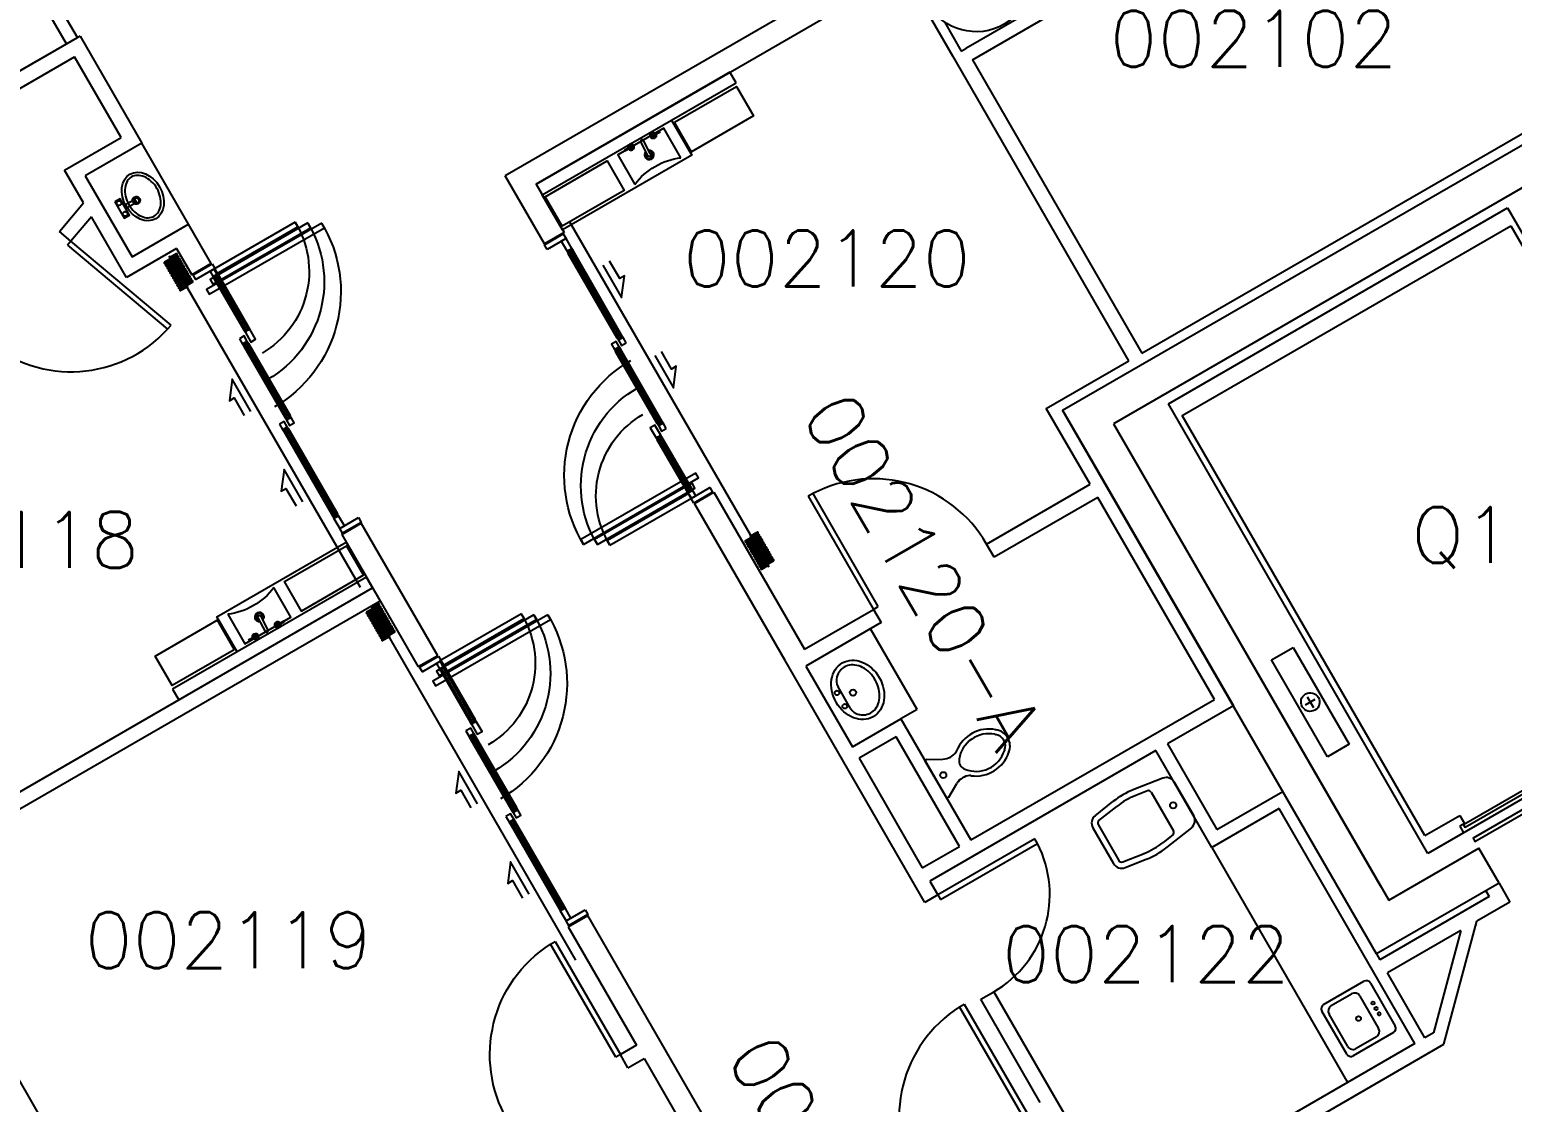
# Model space of a CAD drawing. Extents: x -1957 to 1822, y 4767 to 7331.
# Drawn here: x -157.6 to 319.4, y 6427.8 to 6772.9 of the extents above; entities that cross this region are included whole.
import ezdxf

# ---------------------------------------------------------------- set-up
doc = ezdxf.new("R2010")
doc.units = 0
doc.header["$LTSCALE"] = 48
doc.header["$MEASUREMENT"] = 0
doc.layers.get('0').update_dxf_attribs({"linetype": 'CONTINUOUS'})
for name, color, linetype in [('ARDOOR', 7, 'CONTINUOUS'), ('ARROOMNO', 4, 'CONTINUOUS'), ('ARWALL', 7, 'CONTINUOUS'), ('COL', 14, 'CONTINUOUS'), ('EXDOOR', 8, 'CONTINUOUS'), ('EXWALL', 8, 'CONTINUOUS'), ('MILL', 1, 'CONTINUOUS'), ('MPFIXTURE', 3, 'CONTINUOUS')]:
    doc.layers.add(name, color=color, linetype=linetype)
doc.styles.add('ROMANS', font='romans.shx', dxfattribs={"height": 18})

# ---------------------------------------------------------------- blocks, each defined once
blk = doc.blocks.new('SNK-MILL')
at = {"color": 0}
for p, q in [((-9.5, -7.5), (-9.5, 7.5)), ((-8, 9), (8, 9)), ((9.5, 7.5), (9.5, -7.5)), ((-8, -5.5), (-8, 2)), ((-6, 4), (6, 4)), ((8, 2), (8, -5.5)), ((8, -9), (-8, -9)), ((6, -7.5), (-6, -7.5))]:
    blk.add_line(p, q, dxfattribs=at)
for centre, radius in [((-2, 6.5), 0.5), ((0, 6.5), 0.5), ((2, 6.5), 0.5), ((0, 0), 0.75)]:
    blk.add_circle(centre, radius, dxfattribs=at)
for centre, radius, start, end in [((-8, 7.5), 1.5, 90, 180), ((8, 7.5), 1.5, 0, 90), ((-6, 2), 2, 90, 180), ((6, 2), 2, 0, 90), ((-8, -7.5), 1.5, 180, 270), ((-6, -5.5), 2, 180, 270), ((6, -5.5), 2, 270, 0), ((8, -7.5), 1.5, 270, 0)]:
    blk.add_arc(centre, radius, start, end, dxfattribs=at)
blk = doc.blocks.new('SNK-CL2')
at = {"ltscale": 0.25}
for p, q in [((-6.27, 0.43), (6.25, 0.43)), ((-9.24, -2.12), (-10.72, -12.05)), ((9.21, -2.12), (10.7, -12.05)), ((-8.16, -8.42), (-8.75, -12.39)), ((-7.17, -7.57), (7.15, -7.57)), ((8.13, -8.42), (8.73, -12.39)), ((-9.64, -27.01), (-10.72, -19.76)), ((-7.66, -26.72), (-8.75, -19.41)), ((7.63, -26.72), (8.73, -19.41)), ((9.61, -27.01), (10.7, -19.76)), ((-6.66, -27.57), (6.66, -27.57)), ((-6.66, -29.57), (6.66, -29.57))]:
    blk.add_line(p, q, dxfattribs=at)
blk.add_circle((-0.01, -3.57), 1, dxfattribs=at)
for centre, radius, start, end in [((-6.27, -2.57), 3, 90, 171.4726), ((6.25, -2.57), 3, 8.5274, 90), ((-7.17, -8.57), 1, 90, 171.4726), ((7.15, -8.57), 1, 8.5274, 90), ((14.99, -15.9), 26, 171.4726, 188.5274), ((14.99, -15.9), 24, 171.4726, 188.5274), ((-15.01, -15.9), 24, 351.4726, 8.5274), ((-15.01, -15.9), 26, 351.4726, 8.5274), ((-6.67, -26.57), 3, 188.5274, 270), ((-6.67, -26.57), 1, 188.5274, 270), ((6.65, -26.57), 1, 270, 351.4726), ((6.65, -26.57), 3, 270, 351.4726)]:
    blk.add_arc(centre, radius, start, end, dxfattribs=at)
blk = doc.blocks.new('TLT-WALL')
for p, q in [((-7, 0), (7, 0)), ((-7, -0.75), (-7, 0)), ((-7, -0.75), (-4.5, -5.25)), ((7, -0.75), (4.5, -5.25)), ((7, -0.75), (7, 0))]:
    blk.add_line(p, q)
blk.add_circle((0, -2.75), 1)
for centre, radius, start, end in [((-9, -7.75), 5.15, 333.6222, 29.0546), ((0, -12.09), 3, 51.2988, 128.7012), ((9, -7.75), 5.15, 150.9454, 206.3778), ((4.17, -17.29), 11.17, 141.803, 221.6267), ((4.17, -17.29), 9.67, 128.7012, 221.6267), ((-6.18, -9.15), 2, 321.803, 333.6222), ((-4.17, -17.29), 9.67, 318.3733, 51.2988), ((-4.17, -17.29), 11.17, 318.3733, 38.197), ((6.18, -9.15), 2, 206.3778, 218.197), ((-5.67, -26.04), 3.5, 38.9879, 41.6267), ((0, -21.45), 3.8, 218.9879, 321.0121), ((5.67, -26.04), 3.5, 138.3733, 141.0121), ((-5.67, -26.04), 2, 38.9879, 41.6267), ((0, -21.45), 5.3, 218.9879, 321.0121), ((5.67, -26.04), 2, 138.3733, 141.0121)]:
    blk.add_arc(centre, radius, start, end)
blk = doc.blocks.new('SNK-OVL')
blk.add_line((-4.02, 3.25), (4.02, 3.25))
for centre, radius in [((-2.5, 4.5), 0.75), ((2.5, 4.5), 0.75), ((0, 0), 1)]:
    blk.add_circle(centre, radius)
for centre, start, end in [((-4.02, -0.75), 90, 137.9206), ((4.02, -0.75), 42.1012, 90)]:
    blk.add_arc(centre, 4, start, end)
blk.add_ellipse((0, -1.75), major_axis=(10, 0), ratio=0.8)
blk.add_open_spline([(-6.99, 1.93), (-7.38, 1.5), (-7.69, 1.05), (-8.28, -0.11), (-8.47, -0.82), (-8.53, -2.26), (-8.4, -2.98), (-7.83, -4.37), (-7.38, -5.05), (-6.18, -6.26), (-5.43, -6.8), (-3.72, -7.64), (-2.75, -7.95), (-0.74, -8.27), (0.31, -8.29), (2.35, -8.04), (3.33, -7.78), (5.1, -7), (5.89, -6.49), (7.17, -5.31), (7.66, -4.65), (8.32, -3.27), (8.49, -2.55), (8.5, -1.81), (8.5, -1.78), (8.5, -1.75), (8.5, -1.14), (8.39, -0.54), (7.91, 0.71), (7.52, 1.35), (6.99, 1.93)], degree=3, knots=[2.515773, 2.515773, 2.515773, 2.515773, 2.756182, 2.756182, 3.107509, 3.107509, 3.458835, 3.458835, 3.810162, 3.810162, 4.161488, 4.161488, 4.512815, 4.512815, 4.864141, 4.864141, 5.215468, 5.215468, 5.566794, 5.566794, 5.918121, 5.918121, 6.269447, 6.269447, 6.283185, 6.283185, 6.283185, 6.580082, 6.580082, 6.909232, 6.909232, 6.909232, 6.909232])
blk = doc.blocks.new('7-00-SDRS')
at = {"color": 0}
for p, q in [((82.25, 0), (82.25, 42)), ((82.25, 42), (84, 42)), ((84, 42), (84, 0)), ((0, -42), (0, 0)), ((0, 0), (1.75, 0)), ((1.75, 0), (1.75, -42)), ((84, 0), (82.25, 0)), ((0, -42), (1.75, -42))]:
    blk.add_line(p, q, dxfattribs=at)
for centre, start, end in [((84.07, -0.03), 92.4736, 179.9641), ((-0.07, 0.03), 272.4736, 359.9641)]:
    blk.add_arc(centre, 42.07, start, end, dxfattribs=at)
blk = doc.blocks.new('3-06-DR')
at = {"color": 0}
for p, q in [((0, 42), (0, 0)), ((1.75, 42), (0, 42)), ((1.75, 0), (1.75, 42)), ((0, 0), (1.75, 0))]:
    blk.add_line(p, q, dxfattribs=at)
blk.add_arc((-0.07, -0.03), 42.07, 0.0359, 87.5264, dxfattribs=at)
blk = doc.blocks.new('3-00-DR')
at = {"color": 0}
for p, q in [((0, 36), (0, 0)), ((1.75, 36), (0, 36)), ((1.75, 0), (1.75, 36)), ((0, 0), (1.75, 0))]:
    blk.add_line(p, q, dxfattribs=at)
blk.add_arc((-0.08, -0.03), 36.08, 0.049, 87.097, dxfattribs=at)

msp = doc.modelspace()

# ---------------------------------------------------------------- linework, layer by layer
at = {"layer": 'ARDOOR'}
for p, q in [((15.91, 6711.35), (80.13, 6600.13)), ((32.94, 6674.55), (17.19, 6701.83)), ((-110.25, 6700.39), (-114.23, 6698.11)), ((-110.02, 6699.99), (-114, 6697.71)), ((-109.79, 6699.59), (-113.77, 6697.31)), ((-109.57, 6699.2), (-113.54, 6696.91)), ((-109.34, 6698.8), (-113.31, 6696.52)), ((-109.11, 6698.4), (-113.09, 6696.12)), ((-108.88, 6698), (-112.86, 6695.72)), ((-51.18, 6593.51), (-112.69, 6700.05)), ((-108.65, 6697.61), (-112.63, 6695.32)), ((-110.48, 6700.79), (-112.47, 6699.65)), ((-108.42, 6697.21), (-112.4, 6694.92)), ((-108.2, 6696.81), (-112.17, 6694.53)), ((-110.47, 6700.79), (-110.48, 6700.79)), ((-110.24, 6700.4), (-110.25, 6700.39)), ((-110.01, 6700), (-110.02, 6699.99)), ((-109.78, 6699.6), (-109.79, 6699.59)), ((-109.56, 6699.2), (-109.57, 6699.2)), ((-109.33, 6698.8), (-109.34, 6698.8)), ((-109.1, 6698.41), (-109.11, 6698.4)), ((-108.87, 6698.01), (-108.88, 6698)), ((-108.64, 6697.61), (-108.65, 6697.61)), ((-108.41, 6697.21), (-108.42, 6697.21)), ((-108.19, 6696.82), (-108.2, 6696.81)), ((31.43, 6673.68), (15.67, 6700.95)), ((-107.97, 6696.41), (-111.94, 6694.13)), ((-107.74, 6696.02), (-111.71, 6693.73)), ((-107.51, 6695.62), (-111.49, 6693.33)), ((-107.28, 6695.22), (-111.26, 6692.94)), ((-107.05, 6694.82), (-111.03, 6692.54)), ((-106.83, 6694.43), (-110.8, 6692.14)), ((-106.6, 6694.03), (-110.57, 6691.74)), ((-106.37, 6693.63), (-110.34, 6691.35)), ((-106.14, 6693.23), (-110.12, 6690.95)), ((-105.91, 6692.84), (-109.89, 6690.55)), ((-105.68, 6692.44), (-109.66, 6690.15)), ((-105.45, 6692.04), (-109.43, 6689.76)), ((-107.96, 6696.42), (-107.97, 6696.41)), ((-107.73, 6696.02), (-107.74, 6696.02)), ((-107.5, 6695.62), (-107.51, 6695.62)), ((-107.27, 6695.23), (-107.28, 6695.22)), ((-107.04, 6694.83), (-107.05, 6694.82)), ((-106.82, 6694.43), (-106.83, 6694.43)), ((-106.59, 6694.03), (-106.6, 6694.03)), ((-106.36, 6693.64), (-106.37, 6693.63)), ((-106.13, 6693.24), (-106.14, 6693.23)), ((-105.9, 6692.84), (-105.91, 6692.84)), ((-105.67, 6692.44), (-105.68, 6692.44)), ((-105.44, 6692.05), (-105.45, 6692.04)), ((-98.21, 6692.78), (-88.71, 6676.33)), ((-96.69, 6693.66), (-87.19, 6677.2)), ((-105.23, 6691.64), (-109.2, 6689.36)), ((-106.99, 6690.1), (-108.97, 6688.96)), ((-106.64, 6690.3), (-106.99, 6690.1)), ((-105.22, 6691.65), (-105.23, 6691.64)), ((-88.73, 6671.12), (-75.36, 6647.95)), ((-87.22, 6671.99), (-73.84, 6648.83)), ((44.28, 6646.17), (30.9, 6669.33)), ((45.8, 6647.04), (32.42, 6670.21)), ((-74.37, 6644.48), (-58.62, 6617.2)), ((-75.88, 6643.61), (-60.13, 6616.33)), ((53.76, 6624.51), (44.26, 6640.96)), ((55.28, 6625.38), (45.77, 6641.83)), ((72.66, 6608.54), (76.64, 6610.82)), ((74.42, 6610.08), (76.41, 6611.22)), ((72.65, 6608.53), (72.66, 6608.54)), ((72.88, 6608.14), (72.89, 6608.14)), ((72.89, 6608.14), (76.87, 6610.43)), ((73.11, 6607.74), (73.12, 6607.75)), ((73.12, 6607.75), (77.1, 6610.03)), ((73.34, 6607.34), (73.35, 6607.35)), ((73.35, 6607.35), (77.32, 6609.63)), ((73.57, 6606.94), (73.58, 6606.95)), ((73.58, 6606.95), (77.55, 6609.23)), ((73.79, 6606.55), (73.8, 6606.55)), ((73.8, 6606.55), (77.78, 6608.84)), ((74.02, 6606.15), (74.03, 6606.15)), ((74.03, 6606.15), (78.01, 6608.44)), ((74.08, 6609.88), (74.42, 6610.08)), ((74.26, 6605.76), (78.24, 6608.04)), ((74.49, 6605.36), (78.47, 6607.64)), ((74.72, 6604.96), (78.69, 6607.25)), ((74.95, 6604.56), (78.92, 6606.85)), ((75.17, 6604.17), (79.15, 6606.45)), ((75.4, 6603.77), (79.38, 6606.05)), ((74.25, 6605.75), (74.26, 6605.76)), ((74.48, 6605.35), (74.49, 6605.36)), ((74.71, 6604.96), (74.72, 6604.96)), ((74.94, 6604.56), (74.95, 6604.56)), ((75.17, 6604.16), (75.17, 6604.17)), ((75.39, 6603.76), (75.4, 6603.77)), ((75.62, 6603.37), (75.63, 6603.37)), ((75.63, 6603.37), (79.61, 6605.66)), ((75.85, 6602.97), (75.86, 6602.97)), ((75.86, 6602.97), (79.84, 6605.26)), ((76.08, 6602.57), (76.09, 6602.58)), ((76.09, 6602.58), (80.06, 6604.86)), ((76.31, 6602.17), (76.32, 6602.18)), ((76.32, 6602.18), (80.29, 6604.46)), ((76.54, 6601.78), (76.55, 6601.78)), ((76.55, 6601.78), (80.52, 6604.07)), ((76.76, 6601.38), (76.77, 6601.38)), ((76.77, 6601.38), (80.75, 6603.67)), ((77, 6600.99), (80.98, 6603.27)), ((77.23, 6600.59), (81.21, 6602.87)), ((77.46, 6600.19), (81.44, 6602.47)), ((77.69, 6599.79), (81.66, 6602.08)), ((76.99, 6600.98), (77, 6600.99)), ((77.22, 6600.58), (77.23, 6600.59)), ((77.45, 6600.18), (77.46, 6600.19)), ((77.68, 6599.79), (77.69, 6599.79)), ((77.91, 6599.39), (77.92, 6599.4)), ((77.92, 6599.4), (79.9, 6600.54)), ((-45.24, 6587.79), (-49.22, 6585.51)), ((-45.01, 6587.39), (-48.99, 6585.11)), ((-44.79, 6587), (-48.76, 6584.71)), ((18.05, 6473.61), (-47.68, 6587.45)), ((-45.47, 6588.19), (-47.46, 6587.05)), ((-45.46, 6588.19), (-45.47, 6588.19)), ((-45.23, 6587.8), (-45.24, 6587.79)), ((-45, 6587.4), (-45.01, 6587.39)), ((-44.78, 6587), (-44.79, 6587)), ((-44.56, 6586.6), (-48.53, 6584.31)), ((-44.33, 6586.2), (-48.3, 6583.92)), ((-44.1, 6585.8), (-48.08, 6583.52)), ((-43.87, 6585.4), (-47.85, 6583.12)), ((-43.64, 6585.01), (-47.62, 6582.72)), ((-43.41, 6584.61), (-47.39, 6582.33)), ((-43.19, 6584.21), (-47.16, 6581.93)), ((-42.96, 6583.81), (-46.93, 6581.53)), ((-42.73, 6583.42), (-46.71, 6581.13)), ((-42.5, 6583.02), (-46.48, 6580.73)), ((-42.27, 6582.62), (-46.25, 6580.34)), ((-42.04, 6582.22), (-46.02, 6579.94)), ((-44.55, 6586.6), (-44.56, 6586.6)), ((-44.32, 6586.21), (-44.33, 6586.2)), ((-44.09, 6585.81), (-44.1, 6585.8)), ((-43.86, 6585.41), (-43.87, 6585.4)), ((-43.63, 6585.01), (-43.64, 6585.01)), ((-43.4, 6584.61), (-43.41, 6584.61)), ((-43.18, 6584.22), (-43.19, 6584.21)), ((-42.95, 6583.82), (-42.96, 6583.81)), ((-42.72, 6583.42), (-42.73, 6583.42)), ((-42.49, 6583.02), (-42.5, 6583.02)), ((-42.26, 6582.63), (-42.27, 6582.62)), ((-42.03, 6582.23), (-42.04, 6582.22)), ((-41.82, 6581.83), (-45.79, 6579.54)), ((-41.59, 6581.43), (-45.56, 6579.14)), ((-41.36, 6581.03), (-45.33, 6578.75)), ((-41.13, 6580.63), (-45.11, 6578.35)), ((-40.9, 6580.24), (-44.88, 6577.95)), ((-40.67, 6579.84), (-44.65, 6577.55)), ((-40.45, 6579.44), (-44.42, 6577.16)), ((-40.22, 6579.04), (-44.19, 6576.76)), ((-41.98, 6577.5), (-43.96, 6576.36)), ((-41.63, 6577.7), (-41.98, 6577.5)), ((-41.81, 6581.83), (-41.82, 6581.83)), ((-41.58, 6581.43), (-41.59, 6581.43)), ((-41.35, 6581.04), (-41.36, 6581.03)), ((-41.12, 6580.64), (-41.13, 6580.63)), ((-40.89, 6580.24), (-40.9, 6580.24)), ((-40.66, 6579.84), (-40.67, 6579.84)), ((-40.44, 6579.45), (-40.45, 6579.44)), ((-40.21, 6579.05), (-40.22, 6579.04)), ((-25.35, 6566.6), (-15.85, 6550.14)), ((-23.84, 6567.47), (-14.34, 6551.02)), ((-15.87, 6544.93), (-2.5, 6521.77)), ((-14.36, 6545.81), (-0.98, 6522.64)), ((-3.02, 6517.42), (12.73, 6490.14)), ((-1.51, 6518.3), (14.24, 6491.02))]:
    msp.add_line(p, q, dxfattribs=at)
at = {"layer": 'ARDOOR', "flags": 128}
for points in [[(-72.2, 6710.98), (-98.4, 6695.85), (-97.52, 6694.34), (-71.32, 6709.46), (-72.2, 6710.98)], [(-63.67, 6710.7), (-100.69, 6689.33), (-99.82, 6687.81), (-62.8, 6709.19), (-63.67, 6710.7)], [(-68.15, 6710.72), (-99.55, 6692.59), (-98.67, 6691.07), (-67.28, 6709.2), (-68.15, 6710.72)], [(8.88, 6702.23), (8, 6703.74), (14.06, 6707.24), (14.94, 6705.73), (8.88, 6702.23)], [(16.81, 6702.48), (14.94, 6705.73), (13.42, 6704.85), (15.3, 6701.6), (16.81, 6702.48)], [(15.67, 6700.95), (16.11, 6701.2), (15.73, 6701.85), (15.3, 6701.6), (15.67, 6700.95)], [(32.88, 6673.65), (16.38, 6702.23), (15.73, 6701.85), (32.23, 6673.28), (32.88, 6673.65)], [(16.76, 6701.58), (17.19, 6701.83), (16.81, 6702.48), (16.38, 6702.23), (16.76, 6701.58)], [(-114.22, 6698.11), (-114.31, 6698.01), (-114.33, 6697.87), (-114.26, 6697.74), (-114.13, 6697.68), (-113.99, 6697.71)], [(-113.76, 6697.32), (-113.86, 6697.21), (-113.87, 6697.07), (-113.8, 6696.95), (-113.67, 6696.89), (-113.53, 6696.92)], [(-113.3, 6696.52), (-113.4, 6696.42), (-113.41, 6696.27), (-113.34, 6696.15), (-113.21, 6696.09), (-113.08, 6696.12)], [(-110.24, 6700.4), (-110.15, 6700.5), (-110.13, 6700.64), (-110.2, 6700.76), (-110.33, 6700.82), (-110.47, 6700.79)], [(-109.78, 6699.6), (-109.69, 6699.71), (-109.67, 6699.85), (-109.75, 6699.97), (-109.87, 6700.03), (-110.01, 6700)], [(-109.33, 6698.8), (-109.23, 6698.91), (-109.22, 6699.05), (-109.29, 6699.17), (-109.42, 6699.23), (-109.56, 6699.2)], [(-108.87, 6698.01), (-108.78, 6698.11), (-108.76, 6698.26), (-108.83, 6698.38), (-108.96, 6698.44), (-109.1, 6698.41)], [(-108.41, 6697.21), (-108.32, 6697.32), (-108.3, 6697.46), (-108.37, 6697.58), (-108.5, 6697.64), (-108.64, 6697.61)], [(-107.96, 6696.42), (-107.86, 6696.52), (-107.85, 6696.67), (-107.92, 6696.79), (-108.05, 6696.85), (-108.19, 6696.82)], [(-98.94, 6697.56), (-98.07, 6696.04), (-104.13, 6692.54), (-105.01, 6694.06), (-98.94, 6697.56)], [(26.82, 6697.14), (32.82, 6686.75), (33.74, 6693.69), (32.21, 6692.81), (28.96, 6698.44)], [(-112.85, 6695.73), (-112.94, 6695.62), (-112.96, 6695.48), (-112.89, 6695.36), (-112.76, 6695.3), (-112.62, 6695.33)], [(-112.39, 6694.93), (-112.49, 6694.83), (-112.5, 6694.68), (-112.43, 6694.56), (-112.3, 6694.5), (-112.16, 6694.53)], [(-111.93, 6694.13), (-112.03, 6694.03), (-112.04, 6693.89), (-111.97, 6693.77), (-111.84, 6693.71), (-111.71, 6693.74)], [(-111.48, 6693.34), (-111.57, 6693.23), (-111.59, 6693.09), (-111.52, 6692.97), (-111.39, 6692.91), (-111.25, 6692.94)], [(-111.02, 6692.54), (-111.11, 6692.44), (-111.13, 6692.3), (-111.06, 6692.18), (-110.93, 6692.12), (-110.79, 6692.15)], [(-110.56, 6691.75), (-110.66, 6691.64), (-110.67, 6691.5), (-110.6, 6691.38), (-110.47, 6691.32), (-110.33, 6691.35)], [(-107.5, 6695.62), (-107.41, 6695.73), (-107.39, 6695.87), (-107.46, 6695.99), (-107.59, 6696.05), (-107.73, 6696.02)], [(-107.04, 6694.83), (-106.95, 6694.93), (-106.93, 6695.07), (-107, 6695.2), (-107.13, 6695.26), (-107.27, 6695.23)], [(-106.59, 6694.03), (-106.49, 6694.14), (-106.48, 6694.28), (-106.55, 6694.4), (-106.68, 6694.46), (-106.82, 6694.43)], [(-106.13, 6693.24), (-106.03, 6693.34), (-106.02, 6693.48), (-106.09, 6693.61), (-106.22, 6693.67), (-106.36, 6693.64)], [(-105.67, 6692.44), (-105.58, 6692.55), (-105.56, 6692.69), (-105.63, 6692.81), (-105.76, 6692.87), (-105.9, 6692.84)], [(-105.22, 6691.65), (-105.12, 6691.75), (-105.11, 6691.89), (-105.18, 6692.02), (-105.31, 6692.07), (-105.44, 6692.05)], [(-99.58, 6695.16), (-98.58, 6693.43), (-97.07, 6694.31), (-98.07, 6696.04), (-99.58, 6695.16)], [(-97.78, 6693.03), (-98.21, 6692.78), (-98.58, 6693.43), (-98.15, 6693.68), (-97.78, 6693.03)], [(-98.15, 6693.68), (-87.9, 6675.93), (-87.25, 6676.3), (-97.5, 6694.06), (-98.15, 6693.68)], [(-96.69, 6693.66), (-97.13, 6693.41), (-97.5, 6694.06), (-97.07, 6694.31), (-96.69, 6693.66)], [(-110.11, 6690.95), (-110.2, 6690.85), (-110.22, 6690.71), (-110.15, 6690.59), (-110.02, 6690.53), (-109.88, 6690.56)], [(-109.65, 6690.16), (-109.74, 6690.05), (-109.76, 6689.91), (-109.69, 6689.79), (-109.56, 6689.73), (-109.42, 6689.76)], [(-109.19, 6689.36), (-109.29, 6689.26), (-109.3, 6689.12), (-109.23, 6688.99), (-109.1, 6688.94), (-108.96, 6688.97)], [(-90.11, 6673.5), (-89.11, 6671.77), (-87.59, 6672.64), (-88.59, 6674.38), (-90.11, 6673.5)], [(-88.28, 6676.58), (-88.71, 6676.33), (-88.33, 6675.68), (-87.9, 6675.93), (-88.28, 6676.58)], [(-88.33, 6675.68), (-86.46, 6672.43), (-84.94, 6673.31), (-86.82, 6676.55), (-88.33, 6675.68)], [(-87.19, 6677.2), (-87.63, 6676.95), (-87.25, 6676.3), (-86.82, 6676.55), (-87.19, 6677.2)], [(31.43, 6673.68), (31.86, 6673.93), (32.23, 6673.28), (31.8, 6673.03), (31.43, 6673.68)], [(34.32, 6672.17), (33.32, 6673.9), (31.8, 6673.03), (32.8, 6671.3), (34.32, 6672.17)], [(32.51, 6674.3), (32.94, 6674.55), (33.32, 6673.9), (32.88, 6673.65), (32.51, 6674.3)], [(-88.3, 6671.37), (-88.73, 6671.12), (-89.11, 6671.77), (-88.68, 6672.02), (-88.3, 6671.37)], [(-88.68, 6672.02), (-74.55, 6647.55), (-73.9, 6647.93), (-88.03, 6672.39), (-88.68, 6672.02)], [(-87.22, 6671.99), (-87.65, 6671.74), (-88.03, 6672.39), (-87.59, 6672.64), (-87.22, 6671.99)], [(32.04, 6670.86), (31.04, 6672.59), (29.53, 6671.71), (30.53, 6669.98), (32.04, 6670.86)], [(30.9, 6669.33), (31.34, 6669.58), (30.96, 6670.23), (30.53, 6669.98), (30.9, 6669.33)], [(45.74, 6646.14), (31.61, 6670.61), (30.96, 6670.23), (45.09, 6645.77), (45.74, 6646.14)], [(31.99, 6669.96), (32.42, 6670.21), (32.04, 6670.86), (31.61, 6670.61), (31.99, 6669.96)], [(43.47, 6668.07), (49.47, 6657.68), (50.38, 6664.62), (48.86, 6663.74), (45.61, 6669.37)], [(-86.41, 6650.09), (-92.41, 6660.48), (-93.32, 6653.54), (-91.8, 6654.42), (-88.55, 6648.79)], [(-73.84, 6648.83), (-74.28, 6648.58), (-73.9, 6647.93), (-73.47, 6648.18), (-73.84, 6648.83)], [(-77.26, 6645.99), (-76.26, 6644.26), (-74.74, 6645.13), (-75.74, 6646.87), (-77.26, 6645.99)], [(-75.45, 6643.86), (-75.88, 6643.61), (-76.26, 6644.26), (-75.82, 6644.51), (-75.45, 6643.86)], [(-75.82, 6644.51), (-59.32, 6615.93), (-58.67, 6616.31), (-75.17, 6644.88), (-75.82, 6644.51)], [(-74.93, 6648.2), (-75.36, 6647.95), (-74.98, 6647.3), (-74.55, 6647.55), (-74.93, 6648.2)], [(-74.37, 6644.48), (-74.8, 6644.23), (-75.17, 6644.88), (-74.74, 6645.13), (-74.37, 6644.48)], [(-74.98, 6647.3), (-73.98, 6645.57), (-72.47, 6646.45), (-73.47, 6648.18), (-74.98, 6647.3)], [(45.4, 6642.48), (43.52, 6645.73), (42.01, 6644.86), (43.88, 6641.61), (45.4, 6642.48)], [(44.28, 6646.17), (44.72, 6646.42), (45.09, 6645.77), (44.66, 6645.52), (44.28, 6646.17)], [(47.17, 6644.66), (46.17, 6646.39), (44.66, 6645.52), (45.66, 6643.79), (47.17, 6644.66)], [(45.36, 6646.79), (45.8, 6647.04), (46.17, 6646.39), (45.74, 6646.14), (45.36, 6646.79)], [(44.26, 6640.96), (44.69, 6641.21), (44.32, 6641.86), (43.88, 6641.61), (44.26, 6640.96)], [(55.22, 6624.48), (44.97, 6642.23), (44.32, 6641.86), (54.57, 6624.11), (55.22, 6624.48)], [(45.34, 6641.58), (45.77, 6641.83), (45.4, 6642.48), (44.97, 6642.23), (45.34, 6641.58)], [(-69.77, 6621.02), (-75.77, 6631.41), (-76.68, 6624.47), (-75.15, 6625.35), (-71.9, 6619.72)], [(20.53, 6607.34), (57.55, 6628.72), (56.68, 6630.23), (19.66, 6608.86), (20.53, 6607.34)], [(25.01, 6607.33), (56.4, 6625.46), (55.53, 6626.97), (24.14, 6608.85), (25.01, 6607.33)], [(54.84, 6625.13), (55.28, 6625.38), (55.65, 6624.73), (55.22, 6624.48), (54.84, 6625.13)], [(56.01, 6620.61), (55.14, 6622.12), (61.2, 6625.63), (62.07, 6624.11), (56.01, 6620.61)], [(29.06, 6607.07), (55.26, 6622.19), (54.38, 6623.71), (28.18, 6608.59), (29.06, 6607.07)], [(53.76, 6624.51), (54.19, 6624.76), (54.57, 6624.11), (54.14, 6623.86), (53.76, 6624.51)], [(56.65, 6623), (55.65, 6624.73), (54.14, 6623.86), (55.14, 6622.12), (56.65, 6623)], [(-59.7, 6616.58), (-60.13, 6616.33), (-59.76, 6615.68), (-59.32, 6615.93), (-59.7, 6616.58)], [(-59.76, 6615.68), (-57.88, 6612.43), (-56.37, 6613.31), (-58.24, 6616.56), (-59.76, 6615.68)], [(-58.62, 6617.2), (-59.05, 6616.95), (-58.67, 6616.31), (-58.24, 6616.56), (-58.62, 6617.2)], [(-51.82, 6615.93), (-50.94, 6614.42), (-57.01, 6610.92), (-57.88, 6612.43), (-51.82, 6615.93)], [(76.63, 6610.82), (76.72, 6610.92), (76.74, 6611.07), (76.67, 6611.19), (76.54, 6611.25), (76.4, 6611.22)], [(72.65, 6608.53), (72.56, 6608.43), (72.54, 6608.29), (72.61, 6608.17), (72.74, 6608.11), (72.88, 6608.14)], [(73.11, 6607.74), (73.01, 6607.63), (73, 6607.49), (73.07, 6607.37), (73.2, 6607.31), (73.34, 6607.34)], [(73.57, 6606.94), (73.47, 6606.84), (73.46, 6606.7), (73.53, 6606.58), (73.66, 6606.52), (73.79, 6606.55)], [(74.02, 6606.15), (73.93, 6606.04), (73.91, 6605.9), (73.98, 6605.78), (74.11, 6605.72), (74.25, 6605.75)], [(77.09, 6610.02), (77.18, 6610.13), (77.2, 6610.27), (77.13, 6610.39), (77, 6610.45), (76.86, 6610.42)], [(77.54, 6609.23), (77.64, 6609.33), (77.65, 6609.47), (77.58, 6609.6), (77.45, 6609.66), (77.31, 6609.63)], [(78, 6608.43), (78.09, 6608.54), (78.11, 6608.68), (78.04, 6608.8), (77.91, 6608.86), (77.77, 6608.83)], [(78.46, 6607.64), (78.55, 6607.74), (78.57, 6607.88), (78.5, 6608.01), (78.37, 6608.06), (78.23, 6608.04)], [(78.91, 6606.84), (79.01, 6606.95), (79.02, 6607.09), (78.95, 6607.21), (78.82, 6607.27), (78.68, 6607.24)], [(79.37, 6606.05), (79.46, 6606.15), (79.48, 6606.29), (79.41, 6606.42), (79.28, 6606.47), (79.14, 6606.45)], [(74.48, 6605.35), (74.38, 6605.25), (74.37, 6605.11), (74.44, 6604.99), (74.57, 6604.93), (74.71, 6604.96)], [(74.94, 6604.56), (74.84, 6604.45), (74.83, 6604.31), (74.9, 6604.19), (75.03, 6604.13), (75.17, 6604.16)], [(75.39, 6603.76), (75.3, 6603.66), (75.28, 6603.52), (75.35, 6603.39), (75.48, 6603.34), (75.62, 6603.37)], [(75.85, 6602.97), (75.76, 6602.86), (75.74, 6602.72), (75.81, 6602.6), (75.94, 6602.54), (76.08, 6602.57)], [(76.31, 6602.17), (76.21, 6602.07), (76.2, 6601.93), (76.27, 6601.8), (76.4, 6601.75), (76.54, 6601.78)], [(76.76, 6601.38), (76.67, 6601.27), (76.65, 6601.13), (76.72, 6601.01), (76.85, 6600.95), (76.99, 6600.98)], [(79.83, 6605.25), (79.92, 6605.36), (79.94, 6605.5), (79.87, 6605.62), (79.74, 6605.68), (79.6, 6605.65)], [(80.28, 6604.46), (80.38, 6604.56), (80.39, 6604.7), (80.32, 6604.83), (80.19, 6604.88), (80.06, 6604.85)], [(80.74, 6603.66), (80.84, 6603.77), (80.85, 6603.91), (80.78, 6604.03), (80.65, 6604.09), (80.51, 6604.06)], [(81.2, 6602.87), (81.29, 6602.97), (81.31, 6603.11), (81.24, 6603.24), (81.11, 6603.29), (80.97, 6603.26)], [(81.65, 6602.07), (81.75, 6602.18), (81.76, 6602.32), (81.69, 6602.44), (81.56, 6602.5), (81.43, 6602.47)], [(77.22, 6600.58), (77.13, 6600.48), (77.11, 6600.34), (77.18, 6600.21), (77.31, 6600.16), (77.45, 6600.18)], [(77.68, 6599.79), (77.58, 6599.68), (77.57, 6599.54), (77.64, 6599.42), (77.77, 6599.36), (77.91, 6599.39)], [(-45.23, 6587.8), (-45.14, 6587.9), (-45.12, 6588.04), (-45.19, 6588.16), (-45.32, 6588.22), (-45.46, 6588.19)], [(-44.78, 6587), (-44.68, 6587.11), (-44.67, 6587.25), (-44.74, 6587.37), (-44.87, 6587.43), (-45, 6587.4)], [(-49.21, 6585.51), (-49.3, 6585.41), (-49.32, 6585.27), (-49.25, 6585.14), (-49.12, 6585.08), (-48.98, 6585.11)], [(-48.75, 6584.72), (-48.85, 6584.61), (-48.86, 6584.47), (-48.79, 6584.35), (-48.66, 6584.29), (-48.52, 6584.32)], [(-48.29, 6583.92), (-48.39, 6583.82), (-48.4, 6583.68), (-48.33, 6583.55), (-48.2, 6583.49), (-48.07, 6583.52)], [(-47.84, 6583.13), (-47.93, 6583.02), (-47.95, 6582.88), (-47.88, 6582.76), (-47.75, 6582.7), (-47.61, 6582.73)], [(-47.38, 6582.33), (-47.48, 6582.23), (-47.49, 6582.08), (-47.42, 6581.96), (-47.29, 6581.9), (-47.15, 6581.93)], [(-44.32, 6586.21), (-44.22, 6586.31), (-44.21, 6586.45), (-44.28, 6586.57), (-44.41, 6586.63), (-44.55, 6586.6)], [(-43.86, 6585.41), (-43.77, 6585.52), (-43.75, 6585.66), (-43.82, 6585.78), (-43.95, 6585.84), (-44.09, 6585.81)], [(-43.4, 6584.61), (-43.31, 6584.72), (-43.29, 6584.86), (-43.37, 6584.98), (-43.49, 6585.04), (-43.63, 6585.01)], [(-42.95, 6583.82), (-42.85, 6583.92), (-42.84, 6584.07), (-42.91, 6584.19), (-43.04, 6584.25), (-43.18, 6584.22)], [(-42.49, 6583.02), (-42.4, 6583.13), (-42.38, 6583.27), (-42.45, 6583.39), (-42.58, 6583.45), (-42.72, 6583.42)], [(-42.03, 6582.23), (-41.94, 6582.33), (-41.92, 6582.48), (-41.99, 6582.6), (-42.12, 6582.66), (-42.26, 6582.63)], [(9.09, 6584.68), (-27.93, 6563.3), (-27.06, 6561.79), (9.97, 6583.16), (9.09, 6584.68)], [(4.61, 6584.69), (-26.78, 6566.56), (-25.91, 6565.05), (5.48, 6583.17), (4.61, 6584.69)], [(0.56, 6584.95), (-25.64, 6569.83), (-24.76, 6568.31), (1.44, 6583.44), (0.56, 6584.95)], [(-46.92, 6581.54), (-47.02, 6581.43), (-47.03, 6581.29), (-46.96, 6581.17), (-46.83, 6581.11), (-46.7, 6581.14)], [(-46.47, 6580.74), (-46.56, 6580.64), (-46.58, 6580.49), (-46.51, 6580.37), (-46.38, 6580.31), (-46.24, 6580.34)], [(-46.01, 6579.94), (-46.11, 6579.84), (-46.12, 6579.7), (-46.05, 6579.58), (-45.92, 6579.52), (-45.78, 6579.55)], [(-45.55, 6579.15), (-45.65, 6579.04), (-45.66, 6578.9), (-45.59, 6578.78), (-45.46, 6578.72), (-45.33, 6578.75)], [(-45.1, 6578.35), (-45.19, 6578.25), (-45.21, 6578.11), (-45.14, 6577.99), (-45.01, 6577.93), (-44.87, 6577.96)], [(-44.64, 6577.56), (-44.74, 6577.45), (-44.75, 6577.31), (-44.68, 6577.19), (-44.55, 6577.13), (-44.41, 6577.16)], [(-41.58, 6581.43), (-41.48, 6581.54), (-41.47, 6581.68), (-41.54, 6581.8), (-41.67, 6581.86), (-41.81, 6581.83)], [(-41.12, 6580.64), (-41.03, 6580.74), (-41.01, 6580.88), (-41.08, 6581.01), (-41.21, 6581.07), (-41.35, 6581.04)], [(-40.66, 6579.84), (-40.57, 6579.95), (-40.55, 6580.09), (-40.62, 6580.21), (-40.75, 6580.27), (-40.89, 6580.24)], [(-40.21, 6579.05), (-40.11, 6579.15), (-40.1, 6579.29), (-40.17, 6579.42), (-40.3, 6579.48), (-40.44, 6579.45)], [(-44.18, 6576.76), (-44.28, 6576.66), (-44.29, 6576.52), (-44.22, 6576.4), (-44.09, 6576.34), (-43.95, 6576.37)], [(-26.09, 6571.37), (-25.21, 6569.85), (-31.27, 6566.35), (-32.15, 6567.87), (-26.09, 6571.37)], [(-26.73, 6568.98), (-25.73, 6567.25), (-24.21, 6568.12), (-25.21, 6569.85), (-26.73, 6568.98)], [(-25.29, 6567.5), (-15.04, 6549.74), (-14.39, 6550.12), (-24.64, 6567.87), (-25.29, 6567.5)], [(-23.84, 6567.47), (-24.27, 6567.22), (-24.64, 6567.87), (-24.21, 6568.12), (-23.84, 6567.47)], [(-24.92, 6566.85), (-25.35, 6566.6), (-25.73, 6567.25), (-25.29, 6567.5), (-24.92, 6566.85)], [(-15.42, 6550.39), (-15.85, 6550.14), (-15.48, 6549.49), (-15.04, 6549.74), (-15.42, 6550.39)], [(-15.48, 6549.49), (-13.6, 6546.24), (-12.09, 6547.12), (-13.96, 6550.37), (-15.48, 6549.49)], [(-14.34, 6551.02), (-14.77, 6550.77), (-14.39, 6550.12), (-13.96, 6550.37), (-14.34, 6551.02)], [(-17.25, 6547.31), (-16.25, 6545.58), (-14.73, 6546.46), (-15.73, 6548.19), (-17.25, 6547.31)], [(-15.44, 6545.18), (-15.87, 6544.93), (-16.25, 6545.58), (-15.82, 6545.83), (-15.44, 6545.18)], [(-15.82, 6545.83), (-1.69, 6521.37), (-1.04, 6521.74), (-15.17, 6546.21), (-15.82, 6545.83)], [(-14.36, 6545.81), (-14.79, 6545.56), (-15.17, 6546.21), (-14.73, 6546.46), (-14.36, 6545.81)], [(-13.55, 6523.9), (-19.55, 6534.3), (-20.46, 6527.35), (-18.94, 6528.24), (-15.69, 6522.61)], [(-4.4, 6519.8), (-3.4, 6518.07), (-1.88, 6518.95), (-2.88, 6520.68), (-4.4, 6519.8)], [(-2.07, 6522.02), (-2.5, 6521.77), (-2.12, 6521.12), (-1.69, 6521.37), (-2.07, 6522.02)], [(-2.12, 6521.12), (-1.12, 6519.38), (0.39, 6520.26), (-0.61, 6521.99), (-2.12, 6521.12)], [(-0.98, 6522.64), (-1.42, 6522.39), (-1.04, 6521.74), (-0.61, 6521.99), (-0.98, 6522.64)], [(-2.59, 6517.67), (-3.02, 6517.42), (-3.4, 6518.07), (-2.96, 6518.32), (-2.59, 6517.67)], [(-2.96, 6518.32), (13.54, 6489.74), (14.18, 6490.12), (-2.32, 6518.7), (-2.96, 6518.32)], [(-1.51, 6518.3), (-1.94, 6518.05), (-2.32, 6518.7), (-1.88, 6518.95), (-1.51, 6518.3)], [(3.09, 6494.83), (-2.91, 6505.22), (-3.82, 6498.28), (-2.29, 6499.16), (0.96, 6493.53)], [(13.16, 6490.39), (12.73, 6490.14), (13.1, 6489.49), (13.54, 6489.74), (13.16, 6490.39)], [(13.1, 6489.49), (14.98, 6486.25), (16.49, 6487.12), (14.62, 6490.37), (13.1, 6489.49)], [(14.24, 6491.02), (13.81, 6490.77), (14.18, 6490.12), (14.62, 6490.37), (14.24, 6491.02)], [(21.04, 6489.75), (21.91, 6488.23), (15.85, 6484.73), (14.98, 6486.25), (21.04, 6489.75)]]:
    msp.add_lwpolyline(points, dxfattribs=at)
at = {"layer": 'ARDOOR', "extrusion": (0, 0, -1)}
for centre, radius, start, end in [((97.96, 6695.09), 30.25, 148.3425, 240), ((99.11, 6691.83), 36.26, 148.6173, 240), ((100.26, 6688.57), 42.75, 148.8272, 240), ((-57.12, 6629.47), 42.75, 328.8272, 60), ((-55.97, 6626.21), 36.26, 328.6173, 60), ((-54.82, 6622.95), 30.25, 328.3425, 60), ((25.2, 6569.07), 30.25, 148.3425, 240), ((26.35, 6565.81), 36.26, 148.6173, 240), ((27.5, 6562.55), 42.75, 148.8272, 240)]:
    msp.add_arc(centre, radius, start, end, dxfattribs=at)
at = {"layer": 'ARDOOR'}
for centre, start, end in [((-114.11, 6697.91), 119.8766, 299.8766), ((-113.66, 6697.11), 119.8766, 299.8766), ((-110.37, 6700.59), 299.8766, 119.8766), ((-109.91, 6699.79), 299.8766, 119.8766), ((-109.45, 6699), 299.8766, 119.8766), ((-109, 6698.2), 299.8766, 119.8766), ((-108.54, 6697.41), 299.8766, 119.8766), ((-108.08, 6696.61), 299.8766, 119.8766), ((-113.2, 6696.32), 119.8766, 299.8766), ((-112.74, 6695.52), 119.8766, 299.8766), ((-112.29, 6694.73), 119.8766, 299.8766), ((-111.83, 6693.93), 119.8766, 299.8766), ((-111.37, 6693.14), 119.8766, 299.8766), ((-110.92, 6692.34), 119.8766, 299.8766), ((-107.62, 6695.82), 299.8766, 119.8766), ((-107.17, 6695.02), 299.8766, 119.8766), ((-106.71, 6694.23), 299.8766, 119.8766), ((-106.25, 6693.43), 299.8766, 119.8766), ((-105.8, 6692.64), 299.8766, 119.8766), ((-105.34, 6691.84), 299.8766, 119.8766), ((-110.46, 6691.54), 119.8766, 299.8766), ((-110, 6690.75), 119.8766, 299.8766), ((-109.54, 6689.95), 119.8766, 299.8766), ((-109.09, 6689.16), 119.8766, 299.8766), ((76.52, 6611.02), 299.8766, 119.8766), ((72.78, 6608.34), 119.8766, 299.8766), ((73.23, 6607.55), 119.8766, 299.8766), ((73.69, 6606.75), 119.8766, 299.8766), ((74.15, 6605.96), 119.8766, 299.8766), ((76.98, 6610.23), 299.8766, 119.8766), ((77.44, 6609.43), 299.8766, 119.8766), ((77.89, 6608.64), 299.8766, 119.8766), ((78.35, 6607.84), 299.8766, 119.8766), ((78.81, 6607.05), 299.8766, 119.8766), ((79.27, 6606.25), 299.8766, 119.8766), ((74.6, 6605.16), 119.8766, 299.8766), ((75.06, 6604.37), 119.8766, 299.8766), ((75.52, 6603.57), 119.8766, 299.8766), ((75.97, 6602.78), 119.8766, 299.8766), ((76.43, 6601.98), 119.8766, 299.8766), ((76.89, 6601.18), 119.8766, 299.8766), ((79.72, 6605.46), 299.8766, 119.8766), ((80.18, 6604.66), 299.8766, 119.8766), ((80.64, 6603.87), 299.8766, 119.8766), ((81.09, 6603.07), 299.8766, 119.8766), ((81.55, 6602.28), 299.8766, 119.8766), ((77.34, 6600.39), 119.8766, 299.8766), ((77.8, 6599.59), 119.8766, 299.8766), ((-45.36, 6587.99), 299.8766, 119.8766), ((-44.9, 6587.19), 299.8766, 119.8766), ((-49.1, 6585.31), 119.8766, 299.8766), ((-48.65, 6584.51), 119.8766, 299.8766), ((-48.19, 6583.72), 119.8766, 299.8766), ((-47.73, 6582.92), 119.8766, 299.8766), ((-47.28, 6582.13), 119.8766, 299.8766), ((-44.44, 6586.4), 299.8766, 119.8766), ((-43.99, 6585.6), 299.8766, 119.8766), ((-43.53, 6584.81), 299.8766, 119.8766), ((-43.07, 6584.01), 299.8766, 119.8766), ((-42.62, 6583.22), 299.8766, 119.8766), ((-42.16, 6582.42), 299.8766, 119.8766), ((-46.82, 6581.33), 119.8766, 299.8766), ((-46.36, 6580.54), 119.8766, 299.8766), ((-45.91, 6579.74), 119.8766, 299.8766), ((-45.45, 6578.95), 119.8766, 299.8766), ((-44.99, 6578.15), 119.8766, 299.8766), ((-44.54, 6577.35), 119.8766, 299.8766), ((-41.7, 6581.63), 299.8766, 119.8766), ((-41.24, 6580.83), 299.8766, 119.8766), ((-40.79, 6580.04), 299.8766, 119.8766), ((-40.33, 6579.24), 299.8766, 119.8766), ((-44.08, 6576.56), 119.8766, 299.8766)]:
    msp.add_arc(centre, 0.229, start, end, dxfattribs=at)
at = {"layer": 'ARWALL'}
for p, q in [((120.06, 6797.89), (-4.6, 6725.91)), ((5.3, 6723.25), (123.69, 6791.61)), ((139.38, 6764.43), (123.69, 6791.61)), ((172.95, 6783.82), (143.6, 6766.87)), ((145.73, 6763.19), (178.76, 6782.26)), ((136.64, 6775.43), (142.08, 6766)), ((-141.41, 6770.84), (-275.46, 6693.45)), ((-141.41, 6770.84), (-121.54, 6736.42)), ((-259.28, 6697.16), (-143.2, 6764.18)), ((-150.95, 6765.33), (-150.95, 6765.33)), ((-128.2, 6738.2), (-143.2, 6764.18)), ((195.97, 6666.42), (139.38, 6764.44)), ((142.08, 6766), (143.6, 6766.87)), ((145.73, 6763.19), (200.2, 6668.85)), ((200.2, 6668.85), (334.88, 6746.62)), ((-146.38, 6727.7), (-128.2, 6738.2)), ((-121.54, 6736.42), (-139.72, 6725.92)), ((-140.32, 6717.21), (-146.38, 6727.7)), ((-139.72, 6725.92), (-124.66, 6699.83)), ((8.02, 6704.04), (-4.6, 6725.91)), ((5.3, 6723.25), (14.3, 6707.67)), ((-148.05, 6708), (-140.32, 6717.21)), ((-137.73, 6712.72), (-144.31, 6704.87)), ((-126.44, 6693.17), (-137.73, 6712.72)), ((-144.31, 6704.87), (-148.05, 6708)), ((-124.66, 6699.83), (-106.48, 6710.32)), ((-99.19, 6697.7), (-106.48, 6710.32)), ((14.3, 6707.67), (8.02, 6704.04)), ((-110.32, 6702.48), (-126.44, 6693.17)), ((-110.32, 6702.48), (-105.47, 6694.08)), ((-99.19, 6697.7), (-105.47, 6694.08)), ((169.44, 6651.09), (195.97, 6666.42)), ((183.55, 6626.65), (169.44, 6651.09)), ((174.68, 6650.51), (186.23, 6630.51)), ((186.23, 6630.51), (229.61, 6555.38)), ((186.23, 6630.51), (186.23, 6630.51)), ((150.24, 6607.42), (183.55, 6626.65)), ((56.26, 6620.46), (62.53, 6624.09)), ((85.39, 6569.98), (56.26, 6620.46)), ((62.53, 6624.09), (91.67, 6573.6)), ((185.99, 6622.43), (152.68, 6603.19)), ((223.49, 6557.48), (185.99, 6622.43)), ((-57.22, 6610.5), (-50.94, 6614.13)), ((-26.34, 6571.51), (-50.94, 6614.13)), ((-57.22, 6610.5), (-32.62, 6567.89)), ((152.68, 6603.19), (150.24, 6607.42)), ((-201.15, 6504.48), (-47.3, 6593.31)), ((-47.3, 6593.31), (-44.86, 6589.08)), ((-44.86, 6589.08), (-198.72, 6500.25)), ((91.67, 6573.6), (113.87, 6586.42)), ((116.3, 6582.19), (92.05, 6568.19)), ((113.87, 6586.42), (116.3, 6582.19)), ((-26.34, 6571.51), (-32.62, 6567.89)), ((130.32, 6492.17), (85.39, 6569.98)), ((92.05, 6568.19), (107.05, 6542.21)), ((145.14, 6512.24), (223.49, 6557.48)), ((229.61, 6555.38), (208.39, 6543.13)), ((229.61, 6555.38), (229.61, 6555.38)), ((107.05, 6542.21), (122.64, 6551.21)), ((122.64, 6551.21), (145.14, 6512.24)), ((121.09, 6545.41), (109.18, 6538.53)), ((141.46, 6510.12), (121.09, 6545.41)), ((204.71, 6541), (131.99, 6499.02)), ((222.71, 6509.83), (204.71, 6541)), ((208.39, 6543.13), (224.26, 6515.63)), ((109.18, 6538.53), (129.55, 6503.24)), ((224.26, 6515.63), (245.48, 6527.88)), ((244.36, 6522.33), (222.71, 6509.83)), ((287.99, 6446.75), (244.36, 6522.33)), ((129.55, 6503.24), (141.46, 6510.12)), ((-198.72, 6500.25), (-135.68, 6391.08)), ((131.99, 6499.02), (134.54, 6494.61)), ((315.07, 6498.32), (318.57, 6492.26)), ((134.54, 6494.61), (130.32, 6492.17)), ((311.91, 6494.04), (276.74, 6473.74)), ((318.57, 6492.26), (307.97, 6486.14)), ((310.85, 6495.88), (311.91, 6494.04)), ((15.63, 6484.31), (21.91, 6487.94)), ((84.32, 6379.85), (21.91, 6487.94)), ((15.63, 6484.31), (37.63, 6446.21)), ((302.77, 6483.14), (279.18, 6469.52)), ((302.77, 6483.14), (293.94, 6450.18)), ((297.36, 6446.53), (307.97, 6486.14)), ((275.68, 6475.58), (276.74, 6473.74)), ((291.24, 6448.62), (279.18, 6469.52)), ((148.32, 6461), (152.54, 6463.43)), ((152.54, 6463.43), (193.63, 6392.27)), ((167.45, 6427.84), (148.32, 6461)), ((293.94, 6450.18), (291.24, 6448.62)), ((37.63, 6446.21), (32.44, 6443.21)), ((287.99, 6446.75), (234.84, 6416.06)), ((237.28, 6411.84), (297.36, 6446.53)), ((297.36, 6446.53), (297.36, 6446.53)), ((297.36, 6446.53), (297.36, 6446.53)), ((297.36, 6446.53), (297.36, 6446.53)), ((34.87, 6438.99), (32.44, 6443.21)), ((34.87, 6438.99), (40.07, 6441.99)), ((40.07, 6441.99), (82.48, 6368.53))]:
    msp.add_line(p, q, dxfattribs=at)
at = {"layer": 'COL', "extrusion": (0, 0, -1)}
msp.add_arc((-146.88, 6790.23), 18, 329.9999999999402, 329.9999942703573, dxfattribs=at)
at = {"layer": 'EXDOOR'}
for p, q in [((331.97, 6533.46), (303.65, 6517.11)), ((332.47, 6532.6), (304.15, 6516.24)), ((303.65, 6517.11), (304.15, 6516.24))]:
    msp.add_line(p, q, dxfattribs=at)
msp.add_lwpolyline([(334.41, 6528.82), (306.7, 6512.82), (307.32, 6511.74), (335.04, 6527.74)], close=True, dxfattribs=at)
at = {"layer": 'EXWALL'}
for p, q in [((174.68, 6650.52), (334.03, 6742.52)), ((329.64, 6726.12), (191.07, 6646.12)), ((208.71, 6652.54), (317.83, 6715.54)), ((317.83, 6715.54), (401.33, 6570.91)), ((213.19, 6648.77), (318.85, 6709.77)), ((318.85, 6709.77), (396.85, 6574.67)), ((275.68, 6475.58), (174.68, 6650.51)), ((292.21, 6507.91), (208.71, 6652.54)), ((191.07, 6646.12), (279.57, 6492.84)), ((191.07, 6646.12), (276.83, 6497.59)), ((291.19, 6513.67), (213.19, 6648.77)), ((241.89, 6570.2), (248.82, 6574.2)), ((248.82, 6574.2), (266.82, 6543.02)), ((259.89, 6539.02), (241.89, 6570.2)), ((401.33, 6570.91), (292.21, 6507.91)), ((253.36, 6558.34), (255.36, 6554.88)), ((252.84, 6555.74), (255.87, 6557.49)), ((266.82, 6543.02), (259.89, 6539.02)), ((291.19, 6513.67), (302.45, 6520.17)), ((302.45, 6520.17), (303.95, 6517.58)), ((303.95, 6517.58), (302.44, 6516.7)), ((302.44, 6516.7), (303.69, 6514.54)), ((291.19, 6513.67), (291.19, 6513.67)), ((279.57, 6492.84), (308.57, 6509.58)), ((315.07, 6498.32), (308.57, 6509.58)), ((315.07, 6498.32), (275.68, 6475.58)), ((276.83, 6497.59), (276.83, 6497.59))]:
    msp.add_line(p, q, dxfattribs=at)
msp.add_arc((254.36, 6556.61), 3, 30.00000000005982, 29.99999427047663, dxfattribs=at)
at = {"layer": 'MILL'}
for p, q in [((-142.27, 6770.34), (-152.11, 6787.38)), ((-145.75, 6768.33), (-154.45, 6783.38)), ((-181.3, 6747.8), (-142.27, 6770.34)), ((48.87, 6743.79), (69.65, 6755.79)), ((-106.48, 6710.32), (-121.54, 6736.42)), ((127.84, 6554.21), (112.84, 6580.19)), ((-90.87, 6572.77), (-111.65, 6560.77)), ((127.84, 6554.21), (122.64, 6551.21)), ((222.71, 6509.83), (266.34, 6434.25))]:
    msp.add_line(p, q, dxfattribs=at)
at = {"layer": 'MILL', "flags": 128}
for points in [[(69.65, 6755.79), (67.65, 6759.25), (5.3, 6723.25), (7.3, 6719.79), (7.3, 6719.79)], [(49.8, 6743.17), (69.72, 6754.67), (75.22, 6745.15), (55.3, 6733.65), (49.8, 6743.17)], [(7.3, 6719.79), (48.87, 6743.79), (55.37, 6732.53), (13.8, 6708.53), (7.3, 6719.79)], [(8.23, 6719.17), (28.15, 6730.67), (33.65, 6721.15), (13.73, 6709.65), (8.23, 6719.17)], [(-49.3, 6596.77), (-90.87, 6572.77), (-97.37, 6584.03), (-55.8, 6608.03), (-49.3, 6596.77)], [(-50.23, 6597.39), (-70.15, 6585.89), (-75.65, 6595.41), (-55.73, 6606.91), (-50.23, 6597.39)], [(-111.65, 6560.77), (-109.65, 6557.31), (-47.3, 6593.31), (-49.3, 6596.77), (-49.3, 6596.77)], [(-91.8, 6573.39), (-111.72, 6561.89), (-117.22, 6571.41), (-97.3, 6582.91), (-91.8, 6573.39)]]:
    msp.add_lwpolyline(points, dxfattribs=at)
at = {"layer": 'MPFIXTURE'}
for p, q in [((40.81, 6733.24), (38.96, 6736.77)), ((42.16, 6732.81), (39.84, 6737.24)), ((41.28, 6732.35), (40.81, 6733.24)), ((-84.16, 6583.75), (-81.84, 6579.32)), ((-83.28, 6584.21), (-82.81, 6583.32)), ((-82.81, 6583.32), (-80.95, 6579.78))]:
    msp.add_line(p, q, dxfattribs=at)
at = {"layer": 'MPFIXTURE', "flags": 128}
for points in [[(51.9, 6731.68), (46.4, 6741.21), (31.55, 6732.64), (37.05, 6723.11)], [(44.98, 6740.07), (45.1, 6739.84), (43.02, 6738.75), (42.9, 6738.98), (44.98, 6740.07)], [(33.71, 6734.15), (33.83, 6733.93), (35.91, 6735.02), (35.79, 6735.25), (33.71, 6734.15)], [(-130.24, 6717.47), (-127.24, 6712.27), (-125.51, 6713.27), (-128.51, 6718.47), (-130.24, 6717.47)], [(-126.79, 6716.57), (-126.29, 6715.7), (-123.26, 6717.45), (-123.76, 6718.32), (-126.79, 6716.57)], [(-93.9, 6584.88), (-88.4, 6575.35), (-73.55, 6583.92), (-79.05, 6593.45)], [(-75.7, 6582.4), (-75.82, 6582.63), (-77.9, 6581.54), (-77.78, 6581.31), (-75.7, 6582.4)], [(-86.98, 6576.49), (-87.1, 6576.72), (-85.02, 6577.81), (-84.9, 6577.58), (-86.98, 6576.49)]]:
    msp.add_lwpolyline(points, dxfattribs=at)
at = {"layer": 'MPFIXTURE', "extrusion": (0, 0, -1)}
for centre, radius, start, end in [((-42.96, 6738.86), 1, 159.7214, 144.9201), ((-42.96, 6738.86), 0.5, 167.2493, 137.3922), ((-42.96, 6738.86), 0.375, 172.4102, 132.2313), ((-54.34, 6710.32), 21.5, 36.5072, 83.4929), ((-41.72, 6732.58), 0.5, 152.3212, 332.3203), ((96.33, 6606.24), 21.5, 216.5072, 263.4929), ((83.72, 6583.98), 0.5, 332.3212, 152.3203), ((84.96, 6577.69), 1, 339.7214, 324.9201), ((84.96, 6577.69), 0.5, 347.2493, 317.3922), ((84.96, 6577.69), 0.375, 352.4102, 312.2313)]:
    msp.add_arc(centre, radius, start, end, dxfattribs=at)
at = {"layer": 'MPFIXTURE'}
for centre, radius, start, end in [((35.85, 6735.13), 1, 215.0799, 200.2786), ((35.85, 6735.13), 0.5, 222.6078, 192.7507), ((35.85, 6735.13), 0.375, 227.7687, 187.5898), ((39.4, 6737.01), 0.5, 27.6791, 207.6793), ((41.72, 6732.58), 1.5, 137.1505, 98.208), ((41.72, 6732.58), 1.12, 144.0671, 91.2915), ((-128.87, 6717.1), 0.742, 120.0000000000545, 119.9999942704698), ((-123.33, 6717.99), 1.25, 120.0000000000545, 119.9999942704698), ((-123.33, 6717.99), 1, 120.0000000000545, 119.9999942704698), ((-123.33, 6717.99), 0.875, 120.0000000000545, 119.9999942704698), ((-126.87, 6713.64), 0.742, 120.0000000000545, 119.9999942704698), ((-83.72, 6583.98), 1.5, 317.1505, 278.208), ((-83.72, 6583.98), 1.12, 324.0671, 271.2915), ((-77.84, 6581.43), 1, 35.0799, 20.2786), ((-81.4, 6579.55), 0.5, 207.6791, 27.6793), ((-77.84, 6581.43), 0.5, 42.6078, 12.7507), ((-77.84, 6581.43), 0.375, 47.7687, 7.5898)]:
    msp.add_arc(centre, radius, start, end, dxfattribs=at)
msp.add_ellipse((-121.19, 6719.23), major_axis=(-4.14, 7.17), ratio=0.750943, dxfattribs=at)
msp.add_open_spline([(-124.83, 6725.53), (-124.27, 6725.85), (-123, 6726.21), (-120.7, 6725.75), (-118.4, 6724.24), (-117.16, 6722.69), (-116.17, 6720.98), (-115.45, 6719.13), (-115.29, 6716.39), (-116.05, 6714.17), (-117.47, 6712.77), (-119.37, 6712.24), (-121.67, 6712.7), (-123.98, 6714.21), (-125.21, 6715.76), (-126.2, 6717.48), (-126.93, 6719.32), (-127.08, 6722.06), (-126.32, 6724.28), (-125.38, 6725.21), (-124.83, 6725.53)], degree=3, knots=[0, 0, 0, 0, 0.0625, 0.125, 0.1875, 0.25, 0.25, 0.3125, 0.375, 0.4375, 0.5, 0.5625, 0.625, 0.6875, 0.75, 0.75, 0.8125, 0.875, 0.9375, 1, 1, 1, 1], dxfattribs=at)

# ---------------------------------------------------------------- block references
at = {"layer": 'ARDOOR'}
for name, p, rotation in [('3-06-DR', (-144.31, 6704.87), 229.9999999999964), ('3-06-DR', (113.87, 6586.42), 30.00000000000314), ('3-00-DR', (134.54, 6494.61), 299.9999999999934), ('7-00-SDRS', (91.31, 6381.07), 29.99999999999677)]:
    msp.add_blockref(name, p, dxfattribs=dict(at, rotation=rotation))
at = {"layer": 'ARDOOR', "xscale": -1, "rotation": 30.00000000002323}
msp.add_blockref('3-06-DR', (32.44, 6443.21), dxfattribs=at)
at = {"layer": 'MPFIXTURE'}
for name, p, rotation in [('SNK-OVL', (107.25, 6559.65), 119.9999999999934), ('TLT-WALL', (133.89, 6531.73), 119.9999999999964), ('SNK-CL2', (213.34, 6525.19), 299.9999999999951), ('SNK-MILL', (269.88, 6454.8), 300.0000000000002)]:
    msp.add_blockref(name, p, dxfattribs=dict(at, rotation=rotation))

# ---------------------------------------------------------------- texts
at = {"layer": 'ARROOMNO', "style": 'ROMANS'}
for s, p in [('002102', (189.78, 6760.97)), ('002120', (52.51, 6690.32)), ('002118', (-215.02, 6599.78)), ('Q1', (286.83, 6601.35)), ('002119', (-139.92, 6471)), ('002122', (155.2, 6466.52))]:
    msp.add_text(s, height=18, dxfattribs=at).set_placement(p)
for s, p in [('002120-A', (90.34, 6649.15)), ('002105-Z', (66.15, 6442.47))]:
    msp.add_text(s, height=18, rotation=300, dxfattribs=at).set_placement(p)

doc.saveas('drawing.dxf')
